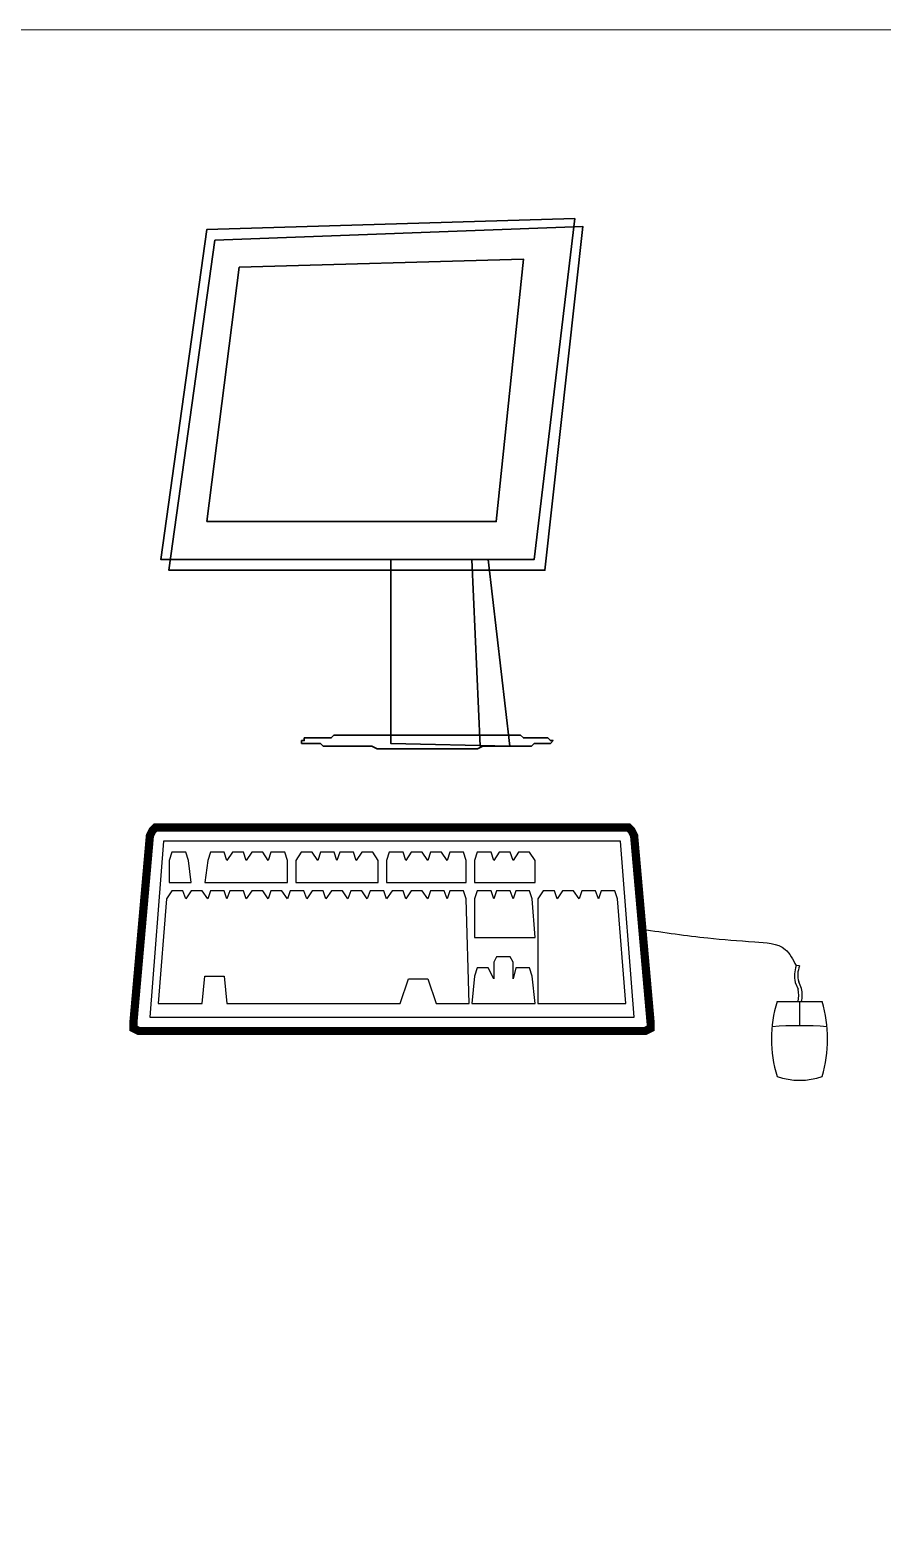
# Paper-space layout 'Sample Network Drawing - A1 Sheet' of a CAD drawing. Extents: x 49 to 806, y 22 to 564.
# Drawn here: x 468.4 to 499.5, y 452.5 to 506.7 of the extents above; entities that cross this region are included whole.
import ezdxf

# ---------------------------------------------------------------- set-up
doc = ezdxf.new("R2010")
doc.units = 0
for name, color, linetype, lineweight in [('G-ANNO-SYMB-EXST', 252, 'Continuous', 13), ('N-EQPM', 4, 'Continuous', 25), ('N-EQPM-EXST', 252, 'Continuous', 25)]:
    doc.layers.add(name, color=color, linetype=linetype, lineweight=lineweight)

psp = doc.layouts.new('Sample Network Drawing - A1 Sheet')

# ---------------------------------------------------------------- linework, layer by layer
at = {"layer": 'G-ANNO-SYMB-EXST', "ltscale": 10}
psp.add_lwpolyline([(343.48, 506.721), (536.437, 506.721), (536.437, 398.291), (343.48, 398.291)], close=True, dxfattribs=at)
at = {"layer": 'N-EQPM', "lineweight": 0}
psp.add_lwpolyline([(474.885, 488.76), (476.07, 498.046), (486.443, 498.343), (485.455, 488.76), (474.885, 488.76), (474.885, 488.76)], dxfattribs=at)
at = {"layer": 'N-EQPM-EXST', "linetype": 'Continuous'}
for p, q in [((496.53, 472.535), (496.404, 472.542)), ((496.372, 471.929), (496.476, 471.681)), ((496.6, 471.705), (496.5, 471.948)), ((495.71, 471.228), (497.354, 471.228)), ((496.476, 471.229), (496.6, 471.229)), ((496.528, 471.223), (496.528, 470.352))]:
    psp.add_line(p, q, dxfattribs=at)
at = {"layer": 'N-EQPM-EXST', "lineweight": 30}
for points in [[(473.205, 487.377), (474.885, 499.429), (488.319, 499.824), (486.838, 487.377), (473.205, 487.377), (473.205, 487.377)], [(473.205, 487.377), (474.885, 499.429), (488.319, 499.824), (486.838, 487.377), (473.205, 487.377)], [(473.502, 486.982), (475.181, 499.034), (488.616, 499.528), (487.233, 486.982), (473.502, 486.982), (473.502, 486.982)], [(473.502, 486.982), (475.181, 499.034), (488.616, 499.528), (487.233, 486.982), (473.502, 486.982)], [(474.885, 488.76), (476.07, 498.046), (486.443, 498.343), (485.455, 488.76), (474.885, 488.76)], [(481.602, 487.377), (481.602, 480.66), (485.949, 480.561), (485.158, 487.377), (481.602, 487.377), (481.602, 487.377)], [(481.602, 487.377), (481.602, 480.66), (485.949, 480.561), (485.158, 487.377), (481.602, 487.377)], [(484.862, 480.561), (485.949, 480.561), (485.158, 487.377), (484.566, 487.377), (484.862, 480.561), (484.862, 480.561)], [(484.862, 480.561), (485.949, 480.561), (485.158, 487.377), (484.566, 487.377), (484.862, 480.561)], [(487.529, 480.759), (487.529, 480.759), (487.529, 480.759), (487.43, 480.759), (487.43, 480.759), (487.332, 480.858), (487.332, 480.858), (487.233, 480.858), (487.134, 480.858), (487.035, 480.858), (486.936, 480.858), (486.838, 480.858), (486.739, 480.858), (486.64, 480.858), (486.443, 480.858), (486.344, 480.956), (486.146, 480.956), (486.047, 480.956), (485.85, 480.956), (485.652, 480.956), (485.455, 480.956), (485.356, 480.956), (485.158, 480.956), (484.961, 480.956), (484.763, 480.956), (484.467, 480.956), (484.269, 480.956), (484.072, 480.956), (483.874, 480.956), (483.578, 480.956), (483.38, 480.956), (483.183, 480.956), (482.886, 480.956), (482.689, 480.956), (482.491, 480.956), (482.195, 480.956), (481.997, 480.956), (481.8, 480.956), (481.602, 480.956), (481.306, 480.956), (481.108, 480.956), (480.911, 480.956), (480.713, 480.956), (480.515, 480.956), (480.318, 480.956), (480.219, 480.956), (480.022, 480.956), (479.824, 480.956), (479.725, 480.956), (479.528, 480.956), (479.429, 480.858), (479.231, 480.858), (479.132, 480.858), (479.034, 480.858), (478.836, 480.858), (478.737, 480.858), (478.737, 480.858), (478.639, 480.858), (478.54, 480.858), (478.441, 480.858), (478.441, 480.759), (478.342, 480.759), (478.342, 480.759), (478.342, 480.759), (478.342, 480.759), (478.342, 480.759), (478.342, 480.759), (478.342, 480.66), (478.441, 480.66), (478.441, 480.66), (478.54, 480.66), (478.639, 480.66), (478.737, 480.66), (478.737, 480.66), (478.836, 480.66), (479.034, 480.66), (479.132, 480.561), (479.231, 480.561), (479.33, 480.561), (479.528, 480.561), (479.725, 480.561), (479.824, 480.561), (480.022, 480.561), (480.219, 480.561), (480.318, 480.561), (480.515, 480.561), (480.713, 480.561), (480.911, 480.561), (481.108, 480.462), (481.306, 480.462), (481.602, 480.462), (481.8, 480.462), (481.997, 480.462), (482.195, 480.462), (482.491, 480.462), (482.689, 480.462), (482.886, 480.462), (483.183, 480.462), (483.38, 480.462), (483.578, 480.462), (483.874, 480.462), (484.072, 480.462), (484.269, 480.462), (484.467, 480.462), (484.763, 480.462), (484.961, 480.561), (485.158, 480.561), (485.356, 480.561), (485.455, 480.561), (485.652, 480.561), (485.85, 480.561), (486.047, 480.561), (486.146, 480.561), (486.344, 480.561), (486.443, 480.561), (486.64, 480.561), (486.739, 480.561), (486.838, 480.66), (486.936, 480.66), (487.035, 480.66), (487.134, 480.66), (487.233, 480.66), (487.332, 480.66), (487.332, 480.66), (487.43, 480.66), (487.43, 480.66), (487.529, 480.759), (487.529, 480.759), (487.529, 480.759), (487.529, 480.759)], [(487.529, 480.759), (487.529, 480.759), (487.529, 480.759), (487.43, 480.759), (487.43, 480.759), (487.332, 480.858), (487.332, 480.858), (487.233, 480.858), (487.134, 480.858), (487.035, 480.858), (486.936, 480.858), (486.838, 480.858), (486.739, 480.858), (486.64, 480.858), (486.443, 480.858), (486.344, 480.956), (486.146, 480.956), (486.047, 480.956), (485.85, 480.956), (485.652, 480.956), (485.455, 480.956), (485.356, 480.956), (485.158, 480.956), (484.961, 480.956), (484.763, 480.956), (484.467, 480.956), (484.269, 480.956), (484.072, 480.956), (483.874, 480.956), (483.578, 480.956), (483.38, 480.956), (483.183, 480.956), (482.886, 480.956), (482.689, 480.956), (482.491, 480.956), (482.195, 480.956), (481.997, 480.956), (481.8, 480.956), (481.602, 480.956), (481.306, 480.956), (481.108, 480.956), (480.911, 480.956), (480.713, 480.956), (480.515, 480.956), (480.318, 480.956), (480.219, 480.956), (480.022, 480.956), (479.824, 480.956), (479.725, 480.956), (479.528, 480.956), (479.429, 480.858), (479.231, 480.858), (479.132, 480.858), (479.034, 480.858), (478.836, 480.858), (478.737, 480.858), (478.737, 480.858), (478.639, 480.858), (478.54, 480.858), (478.441, 480.858), (478.441, 480.759), (478.342, 480.759), (478.342, 480.759), (478.342, 480.759), (478.342, 480.759), (478.342, 480.759), (478.342, 480.759), (478.342, 480.66), (478.441, 480.66), (478.441, 480.66), (478.54, 480.66), (478.639, 480.66), (478.737, 480.66), (478.737, 480.66), (478.836, 480.66), (479.034, 480.66), (479.132, 480.561), (479.231, 480.561), (479.33, 480.561), (479.528, 480.561), (479.725, 480.561), (479.824, 480.561), (480.022, 480.561), (480.219, 480.561), (480.318, 480.561), (480.515, 480.561), (480.713, 480.561), (480.911, 480.561), (481.108, 480.462), (481.306, 480.462), (481.602, 480.462), (481.8, 480.462), (481.997, 480.462), (482.195, 480.462), (482.491, 480.462), (482.689, 480.462), (482.886, 480.462), (483.183, 480.462), (483.38, 480.462), (483.578, 480.462), (483.874, 480.462), (484.072, 480.462), (484.269, 480.462), (484.467, 480.462), (484.763, 480.462), (484.961, 480.561), (485.158, 480.561), (485.356, 480.561), (485.455, 480.561), (485.652, 480.561), (485.85, 480.561), (486.047, 480.561), (486.146, 480.561), (486.344, 480.561), (486.443, 480.561), (486.64, 480.561), (486.739, 480.561), (486.838, 480.66), (486.936, 480.66), (487.035, 480.66), (487.134, 480.66), (487.233, 480.66), (487.332, 480.66), (487.332, 480.66), (487.43, 480.66), (487.43, 480.66), (487.529, 480.759), (487.529, 480.759), (487.529, 480.759)]]:
    psp.add_lwpolyline(points, dxfattribs=at)
at = {"layer": 'N-EQPM-EXST', "ltscale": 3, "const_width": 0.301}
psp.add_lwpolyline([(490.286, 477.588), (473.007, 477.588), (472.906, 477.488), (472.806, 477.287), (472.203, 470.455), (472.203, 470.254), (472.404, 470.154), (490.889, 470.154), (491.09, 470.254), (491.09, 470.455), (490.487, 477.287), (490.387, 477.488), (490.286, 477.588), (490.286, 477.588)], dxfattribs=at)
at = {"layer": 'N-EQPM-EXST', "ltscale": 3}
for points in [[(472.806, 470.656), (490.487, 470.656), (489.985, 477.086), (473.308, 477.086), (472.806, 470.656), (472.806, 470.656)], [(474.313, 475.579), (474.212, 476.383), (474.212, 476.383), (474.112, 476.684), (473.61, 476.684), (473.509, 476.383), (473.509, 475.579), (474.313, 475.579), (474.313, 475.579)], [(477.126, 476.383), (476.925, 476.684), (476.523, 476.684), (476.322, 476.383), (476.222, 476.684), (475.82, 476.684), (475.619, 476.383), (475.518, 476.684), (475.016, 476.684), (474.916, 476.383), (474.815, 475.579), (477.829, 475.579), (477.829, 476.383), (477.729, 476.684), (477.226, 476.684), (477.126, 476.383), (477.126, 476.383)], [(480.341, 476.383), (480.24, 476.684), (479.738, 476.684), (479.637, 476.383), (479.537, 476.684), (479.035, 476.684), (478.934, 476.383), (478.733, 476.684), (478.331, 476.684), (478.13, 476.383), (478.13, 475.579), (481.144, 475.579), (481.144, 476.383), (480.943, 476.684), (480.541, 476.684), (480.341, 476.383), (480.341, 476.383)], [(483.656, 476.383), (483.455, 476.684), (483.053, 476.684), (482.953, 476.383), (482.752, 476.684), (482.35, 476.684), (482.149, 476.383), (482.048, 476.684), (481.546, 476.684), (481.446, 476.383), (481.446, 475.579), (484.359, 475.579), (484.359, 476.383), (484.259, 476.684), (483.756, 476.684), (483.656, 476.383), (483.656, 476.383)], [(486.871, 476.383), (486.67, 476.684), (486.268, 476.684), (486.067, 476.383), (485.966, 476.684), (485.565, 476.684), (485.364, 476.383), (485.263, 476.684), (484.761, 476.684), (484.66, 476.383), (484.66, 475.579), (486.871, 475.579), (486.871, 476.383), (486.871, 476.383)], [(473.409, 474.976), (473.107, 471.159), (474.715, 471.159), (474.815, 472.163), (475.518, 472.163), (475.619, 471.159), (481.948, 471.159), (482.249, 472.063), (482.953, 472.063), (483.254, 471.159), (484.459, 471.159), (484.359, 474.976), (484.259, 475.278), (483.756, 475.278), (483.656, 474.976), (483.555, 475.278), (483.053, 475.278), (482.953, 474.976), (482.752, 475.278), (482.35, 475.278), (482.149, 474.976), (482.048, 475.278), (481.647, 475.278), (481.446, 474.976), (481.345, 475.278), (480.843, 475.278), (480.742, 474.976), (480.541, 475.278), (480.14, 475.278), (480.039, 474.976), (479.838, 475.278), (479.436, 475.278), (479.235, 474.976), (479.135, 475.278), (478.733, 475.278), (478.532, 474.976), (478.432, 475.278), (477.929, 475.278), (477.829, 474.976), (477.628, 475.278), (477.226, 475.278), (477.126, 474.976), (476.925, 475.278), (476.523, 475.278), (476.322, 474.976), (476.222, 475.278), (475.719, 475.278), (475.619, 474.976), (475.518, 475.278), (475.016, 475.278), (474.916, 474.976), (474.715, 475.278), (474.313, 475.278), (474.112, 474.976), (474.011, 475.278), (473.61, 475.278), (473.409, 474.976), (473.409, 474.976)], [(486.77, 474.976), (486.67, 475.278), (486.167, 475.278), (486.067, 474.976), (485.966, 475.278), (485.464, 475.278), (485.364, 474.976), (485.263, 475.278), (484.761, 475.278), (484.66, 474.976), (484.66, 473.57), (486.871, 473.57), (486.77, 474.976), (486.77, 474.976)], [(489.181, 474.976), (489.081, 475.278), (488.578, 475.278), (488.478, 474.976), (488.277, 475.278), (487.875, 475.278), (487.674, 474.976), (487.574, 475.278), (487.172, 475.278), (486.971, 474.976), (486.971, 471.159), (490.186, 471.159), (489.884, 474.976), (489.784, 475.278), (489.282, 475.278), (489.181, 474.976), (489.181, 474.976)], [(486.77, 472.163), (486.67, 472.465), (486.167, 472.465), (486.067, 472.063), (486.067, 472.666), (485.966, 472.867), (485.464, 472.867), (485.364, 472.666), (485.364, 472.063), (485.163, 472.465), (484.761, 472.465), (484.66, 472.163), (484.56, 471.159), (486.871, 471.159), (486.77, 472.163), (486.77, 472.163)]]:
    psp.add_lwpolyline(points, dxfattribs=at)
at = {"layer": 'N-EQPM-EXST', "linetype": 'Continuous'}
for centre, major_axis, start_param, end_param in [((497.827, 472.181), (1.485, 0), -3.43161, -2.940407), ((497.664, 472.199), (1.201, 0), 2.80575, 3.390534), ((494.878, 471.455), (1.62, 0), -0.165272, 0.165272), ((495.109, 471.467), (1.518, 0), -0.185939, 0.185939), ((501.803, 469.864), (6.302, 0), 2.883674, 3.399511), ((491.008, 469.864), (6.545, 0), -0.248101, 0.248101), ((496.532, 460.743), (11.318, 0), 1.482499, 1.659094), ((496.532, 470.13), (2.089, 0), -1.974968, -1.166625)]:
    psp.add_ellipse(centre, major_axis=major_axis, ratio=0.848743, start_param=start_param, end_param=end_param, dxfattribs=at)
at = {"layer": 'N-EQPM-EXST'}
psp.add_spline([(490.789, 473.871), (493.179, 473.552), (494.89, 473.414), (496, 473.136), (496.404, 472.542)], degree=3, dxfattribs=at)

doc.saveas('drawing.dxf')
